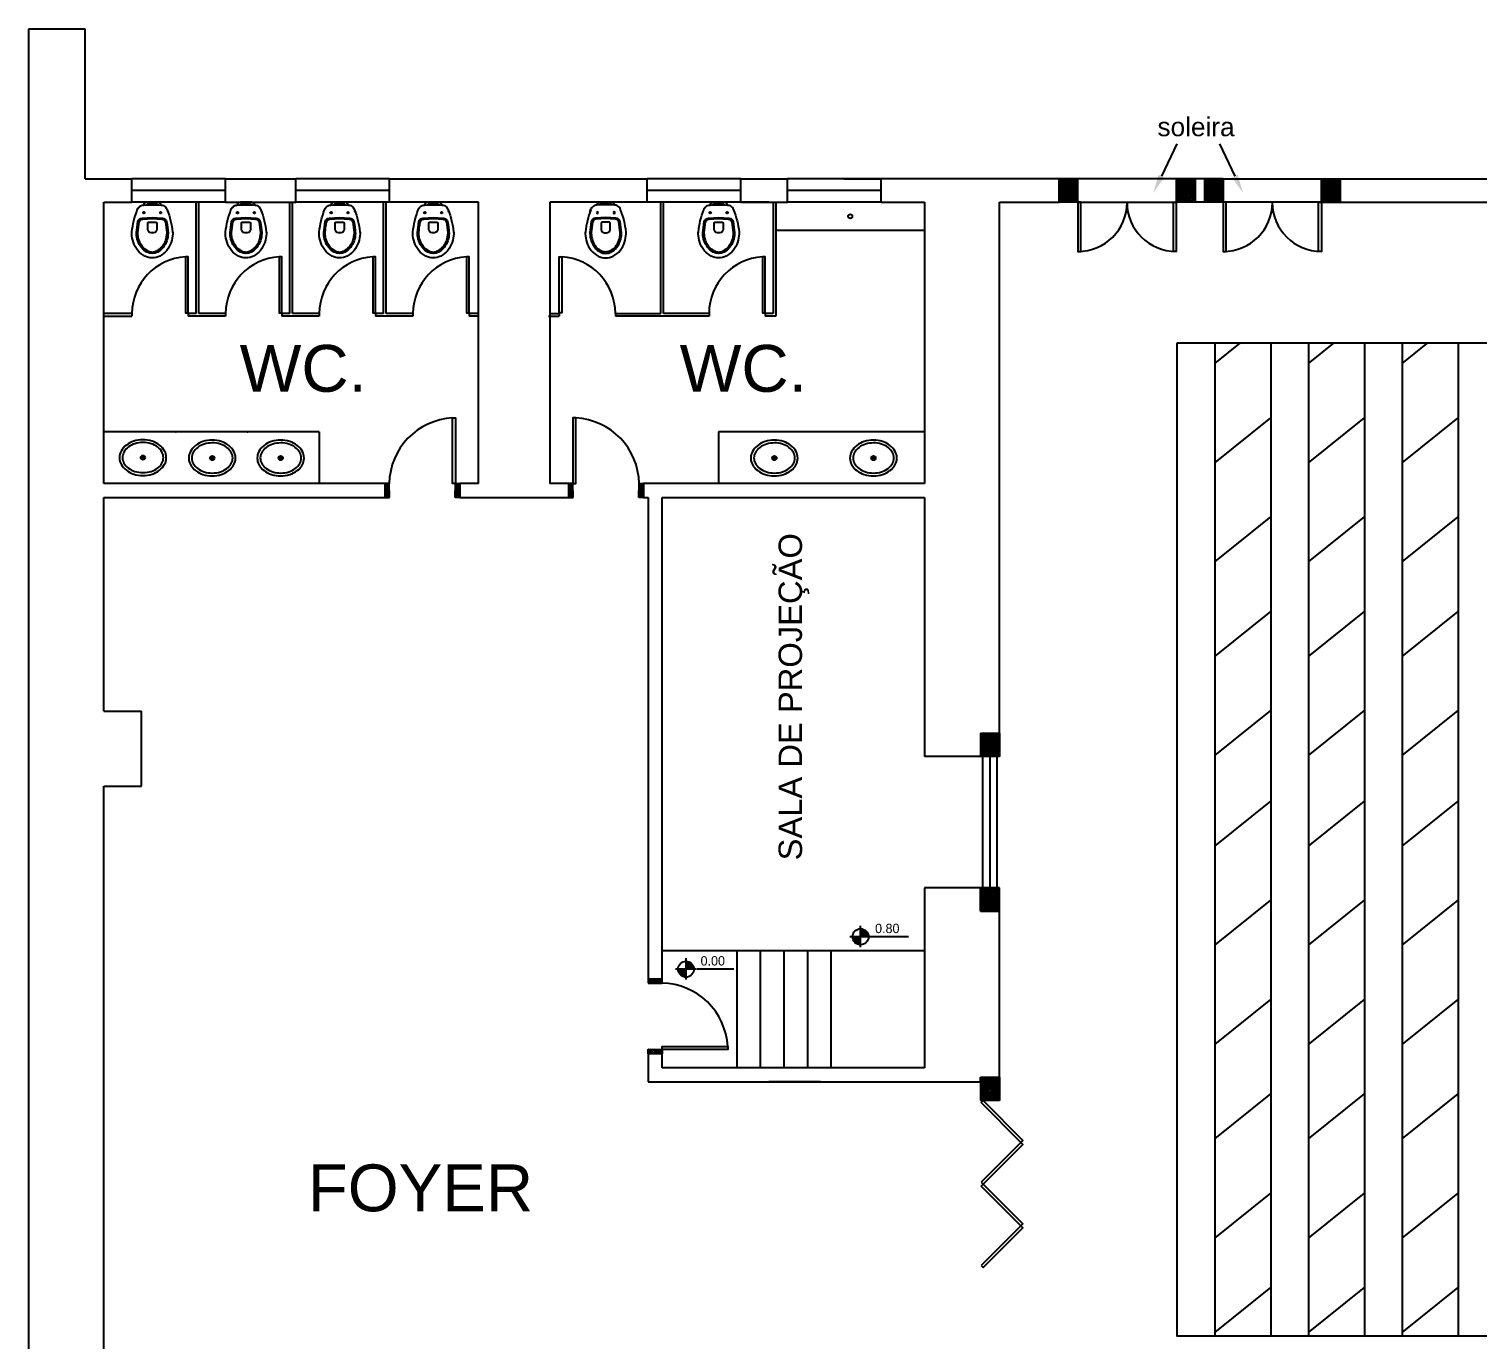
# Model space of a CAD drawing. Extents: x 346 to 515, y 162 to 297.
# Drawn here: x 414.89 to 430.35, y 274.98 to 288.96 of the extents above; entities that cross this region are included whole.
import ezdxf

# ---------------------------------------------------------------- set-up
doc = ezdxf.new("R2010")
doc.units = 0
doc.header["$LTSCALE"] = 35
for name, color, linetype in [('JANELAS', 5, 'CONTINUOUS'), ('L_DECA', 7, 'CONTINUOUS'), ('LPISO', 234, 'CONTINUOUS'), ('MADEIRA', 244, 'CONTINUOUS'), ('PAREDECORTE', 7, 'CONTINUOUS'), ('TEXTO', 2, 'CONTINUOUS')]:
    doc.layers.add(name, color=color, linetype=linetype)
doc.styles.add('ARIAL', font='arial.ttf')

# ---------------------------------------------------------------- blocks, each defined once
blk = doc.blocks.new('CUB01')
at = {"layer": 'L_DECA'}
blk.add_lwpolyline([(-24.5, -18.7, 0.124977), (-22.8, -25.6, 0.105809), (-17.3, -31.9, 0.086634), (-9.6, -35.9, 0.076682), (0, -37.4, 0.076682), (9.6, -35.9, 0.086634), (17.3, -31.9, 0.105809), (22.8, -25.6, 0.124977), (24.5, -18.7, 0.124977), (22.8, -11.8, 0.105809), (17.3, -5.5, 0.086634), (9.6, -1.5, 0.076682), (0, 0, 0.076682), (-9.6, -1.5, 0.086634), (-17.3, -5.5, 0.105809), (-22.8, -11.8, 0.124977)], format="xyb", close=True, dxfattribs=at)
at = {"layer": 'L_DECA', "color": 1}
blk.add_lwpolyline([(0.1, -2.9, 0.074123), (-8.3, -4.1, 0.084852), (-15, -7.5, 0.106323), (-19.8, -12.9, 0.128843), (-21.3, -18.6, 0.128843), (-19.8, -24.4, 0.106323), (-15, -29.8, 0.084852), (-8.3, -33.1, 0.074123), (0.1, -34.4, 0.074123), (8.6, -33.1, 0.084852), (15.3, -29.8, 0.106323), (20, -24.4, 0.128843), (21.5, -18.6, 0.128843), (20, -12.9, 0.106323), (15.3, -7.5, 0.084852), (8.6, -4.1, 0.074123)], format="xyb", close=True, dxfattribs=at)
for radius in [2.25, 1.06]:
    blk.add_circle((0.1, -18.7), radius, dxfattribs=at)
blk = doc.blocks.new('VIL07')
at = {"layer": 'L_DECA'}
blk.add_line((4.9, -5), (-4.9, -5), dxfattribs=at)
at = {"layer": 'L_DECA', "color": 1}
blk.add_line((3.5, -6.4), (-3.5, -6.4), dxfattribs=at)
at = {"layer": 'L_DECA'}
blk.add_lwpolyline([(13.3, -11.6, -0.064022), (18.1, -31.4, -0.039411), (18.2, -33, -0.067759), (16.8, -40.6, -0.088609), (12.9, -47.8, -0.105087), (6.7, -52.8, -0.120693), (0, -54.5, -0.120693), (-6.7, -52.8, -0.105087), (-12.9, -47.8, -0.088609), (-16.8, -40.6, -0.067759), (-18.2, -33, -0.039411), (-18.1, -31.4, -0.063784), (-13.3, -11.6, -0.009913), (-13.3, -11.5, -0.0153), (-12.8, -10.4, -0.095618), (-11.8, -9.2, -0.162567), (-7.8, -7.4, -0.015515), (0, -7.2, -0.015515), (7.8, -7.4, -0.162567), (11.8, -9.2, -0.162567)], format="xyb", dxfattribs=at)
at = {"layer": 'L_DECA', "color": 1}
for points in [[(0, -18.6), (9.1, -19, -0.340362), (12.8, -22.2, -0.020417), (14, -31.8, -0.039411), (14.1, -32.8, -0.067759), (12.9, -39.3, -0.088609), (9.7, -45.2, -0.105087), (4.8, -49.2, -0.120693), (0, -50.4, -0.120693), (-4.8, -49.2, -0.105087), (-9.7, -45.2, -0.088609), (-12.9, -39.3, -0.067759), (-14.1, -32.8, -0.039411), (-14, -31.8, -0.020417), (-12.8, -22.2, -0.340362), (-9.1, -19), (0, -18.6)], [(-8.7, -44.5, 0.105087), (-4.3, -48.1, -0.105087), (-8.7, -44.5, -0.088609), (-11.7, -38.9, -0.067759), (-12.9, -32.7, -0.039411), (-12.9, -32, -0.019422), (-11.7, -22.7, -0.035879), (-11.6, -22.4, -0.237795), (-9, -20, -0.059779), (-8.5, -19.9), (0, -19.5), (8.5, -19.9, -0.059779), (9, -20, -0.237795), (11.6, -22.4, -0.035879), (11.7, -22.7, -0.019422), (12.9, -32, -0.039411), (12.9, -32.7, -0.067759), (11.7, -38.9, -0.088609), (8.7, -44.5, -0.105087), (4.3, -48.1, 0.105087), (8.7, -44.5)]]:
    blk.add_lwpolyline(points, format="xyb", dxfattribs=at)
blk.add_lwpolyline([(4, -23.4), (4, -29.2, -0.414214), (1, -32.2), (0, -32.2), (-1, -32.2, -0.414214), (-4, -29.2), (-4, -23.4, -0.399656), (-3.4, -22.8), (0, -22.6), (3.4, -22.8, -0.399656)], format="xyb", close=True, dxfattribs=at)
for centre in [(-7.5, -14.2), (7.5, -14.2)]:
    blk.add_circle(centre, 0.75, dxfattribs=at)
at = {"layer": 'L_DECA'}
for centre, radius, start, end in [((-4.9, -8), 3, 90, 169.4161), ((4.9, -8), 3, 10.5839, 90), ((9.2, -12.2), 4, 26.6883, 48.536), ((-5.1, -19.4), 20, 17.664, 26.6883)]:
    blk.add_arc(centre, radius, start, end, dxfattribs=at)
at = {"layer": 'L_DECA', "color": 1}
for centre, radius, start, end in [((-3.2, -9.4), 3, 94.9648, 136.3109), ((3.2, -9.4), 3, 43.6891, 85.0352), ((0, -39.9), 9.29, 242.4723, 270), ((0, -39.9), 9.29, 270, 297.5277)]:
    blk.add_arc(centre, radius, start, end, dxfattribs=at)

msp = doc.modelspace()

# ---------------------------------------------------------------- hatches: boundary and pattern name
at = {"layer": 'JANELAS'}
h = msp.add_hatch(color=256, dxfattribs=at)
h.paths.add_polyline_path([(423.7659, 279.27876), (423.85104, 279.27876, 0.40018457), (423.7659, 279.3599)])
h.paths.add_polyline_path([(423.7659, 279.18941), (423.7659, 279.27876), (423.68075, 279.27876, 0.01203419), (423.68066, 279.27466, 0.41421356)])
h = msp.add_hatch(color=256, dxfattribs=at)
h.paths.add_polyline_path([(421.90247, 278.93288), (421.98761, 278.93288, 0.40018457), (421.90247, 279.01402)])
h.paths.add_polyline_path([(421.90247, 278.84354), (421.90247, 278.93288), (421.81733, 278.93288, 0.01203419), (421.81723, 278.92878, 0.41421356)])

# ---------------------------------------------------------------- linework, layer by layer
for p, q in [((427.14267, 287.73878), (426.97741, 287.39254)), ((427.59816, 287.73878), (427.76342, 287.39254)), ((416.98714, 287.36324), (415.98714, 287.36324)), ((418.73714, 287.36324), (417.73714, 287.36324)), ((422.48714, 287.36324), (421.48714, 287.36324)), ((423.98714, 287.36324), (422.98714, 287.36324)), ((423.58714, 287.36324), (423.98714, 287.36324)), ((416.98714, 287.23824), (415.98714, 287.23824)), ((416.98714, 287.11324), (415.98714, 287.11324)), ((418.73714, 287.23824), (417.73714, 287.23824)), ((418.73714, 287.11324), (417.73714, 287.11324)), ((422.48714, 287.23824), (421.48714, 287.23824)), ((422.48714, 287.11324), (421.48714, 287.11324)), ((423.98714, 287.23824), (422.98714, 287.23824)), ((423.98714, 287.11324), (422.98714, 287.11324)), ((424.44814, 286.81324), (422.86314, 286.81324)), ((427.54817, 285.6133), (427.54817, 275.0133)), ((427.54817, 285.39334), (427.82285, 285.6133)), ((428.14817, 285.6133), (428.14817, 275.0133)), ((428.54817, 285.6133), (428.54817, 275.0133)), ((428.54817, 285.39334), (428.82285, 285.6133)), ((429.14817, 285.6133), (429.14817, 275.0133)), ((429.54817, 285.6133), (429.54817, 275.0133)), ((429.54817, 285.39334), (429.82285, 285.6133)), ((430.14817, 285.6133), (430.14817, 275.0133)), ((427.54817, 284.33431), (428.14817, 284.81478)), ((428.54817, 284.33431), (429.14817, 284.81478)), ((429.54817, 284.33431), (430.14817, 284.81478)), ((417.98714, 284.6623), (415.68714, 284.6623)), ((417.98714, 284.6623), (417.98714, 284.1123)), ((424.44814, 284.6623), (422.24814, 284.6623)), ((422.24814, 284.6623), (422.24814, 284.1123)), ((427.54817, 283.27528), (428.14817, 283.75575)), ((428.54817, 283.27528), (429.14817, 283.75575)), ((429.54817, 283.27528), (430.14817, 283.75575)), ((427.54817, 282.26749), (428.14817, 282.74796)), ((428.54817, 282.26749), (429.14817, 282.74796)), ((429.54817, 282.26749), (430.14817, 282.74796)), ((427.54817, 281.20846), (428.14817, 281.68893)), ((428.54817, 281.20846), (429.14817, 281.68893)), ((429.54817, 281.20846), (430.14817, 281.68893)), ((425.07314, 279.79827), (425.07314, 281.19827)), ((425.14814, 279.79827), (425.14814, 281.19827)), ((425.22314, 279.79827), (425.22314, 281.19827)), ((427.54817, 280.24264), (428.14817, 280.72311)), ((428.54817, 280.24264), (429.14817, 280.72311)), ((429.54817, 280.24264), (430.14817, 280.72311)), ((427.54817, 279.18361), (428.14817, 279.66408)), ((428.54817, 279.18361), (429.14817, 279.66408)), ((429.54817, 279.18361), (430.14817, 279.66408)), ((423.7659, 279.16537), (423.7659, 279.39215)), ((423.65251, 279.27876), (423.87928, 279.27876)), ((423.88357, 279.27876), (424.27739, 279.27876)), ((421.78908, 278.93288), (422.01586, 278.93288)), ((421.90247, 278.8195), (421.90247, 279.04627)), ((422.02014, 278.93288), (422.41396, 278.93288)), ((427.54817, 278.12458), (428.14817, 278.60505)), ((428.54817, 278.12458), (429.14817, 278.60505)), ((429.54817, 278.12458), (430.14817, 278.60505)), ((427.54817, 277.11679), (428.14817, 277.59726)), ((428.54817, 277.11679), (429.14817, 277.59726)), ((429.54817, 277.11679), (430.14817, 277.59726)), ((427.54817, 276.05776), (428.14817, 276.53823)), ((428.54817, 276.05776), (429.14817, 276.53823)), ((429.54817, 276.05776), (430.14817, 276.53823)), ((427.54817, 275.04997), (428.14817, 275.53045)), ((428.54817, 275.04997), (429.14817, 275.53045)), ((429.54817, 275.04997), (430.14817, 275.53045))]:
    msp.add_line(p, q, dxfattribs=at)
for points in [[(426.08714, 287.1133), (426.08714, 286.5883), (426.11714, 286.5883), (426.11714, 287.1133)], [(427.13583, 287.1133), (427.13583, 286.5883), (427.10583, 286.5883), (427.10583, 287.1133)], [(427.63844, 287.1133), (427.63844, 286.5883), (427.66844, 286.5883), (427.66844, 287.1133)], [(428.68714, 287.1133), (428.68714, 286.5883), (428.65714, 286.5883), (428.65714, 287.1133)], [(427.14817, 285.6133), (439.54817, 285.6133), (439.54817, 275.0133), (427.14817, 275.0133)], [(425.05457, 277.50498), (425.07579, 277.52619), (425.50005, 277.10193), (425.47884, 277.08072)], [(425.05457, 276.65645), (425.07579, 276.63524), (425.50005, 277.0595), (425.47884, 277.08072)], [(425.05457, 276.61403), (425.07579, 276.63524), (425.50005, 276.21097), (425.47884, 276.18976)], [(425.05457, 275.7655), (425.07579, 275.74428), (425.50005, 276.16855), (425.47884, 276.18976)]]:
    msp.add_lwpolyline(points, close=True, dxfattribs=at)
for points in [[(419.44053, 284.11226), (419.41053, 284.11226), (419.41053, 284.81226), (419.44053, 284.81226), (419.44053, 284.11226)], [(420.69474, 284.11226), (420.72474, 284.11226), (420.72474, 284.81226), (420.69474, 284.81226), (420.69474, 284.11226)], [(421.6481, 278.0728), (421.6481, 278.1028), (422.3481, 278.1028), (422.3481, 278.0728), (421.6481, 278.0728)]]:
    msp.add_lwpolyline(points, dxfattribs=at)
for centre, radius in [((423.65564, 286.96324), 0.02237), ((423.7659, 279.27466), 0.08524), ((421.90247, 278.92878), 0.08524)]:
    msp.add_circle(centre, radius, dxfattribs=at)
for centre, radius, start, end in [((426.08714, 287.1133), 0.525, 270, 0), ((427.13583, 287.1133), 0.525, 180, 270), ((427.63844, 287.1133), 0.525, 270, 0), ((428.68714, 287.1133), 0.525, 180, 270), ((419.44604, 284.10013), 0.71238, 92.911744, 179.081575), ((420.68923, 284.10013), 0.71238, 0.918425, 87.088256), ((421.63596, 278.06729), 0.71238, 2.911744, 89.081575)]:
    msp.add_arc(centre, radius, start, end, dxfattribs=at)
for points in [[(427.0075, 287.37818), (426.94733, 287.4069), (426.89127, 287.21205)], [(427.73333, 287.37818), (427.7935, 287.4069), (427.84957, 287.21205)]]:
    msp.add_solid(points, dxfattribs=at)
at = {"layer": 'LPISO'}
for p, q in [((426.08714, 287.3633), (425.88714, 287.3633)), ((425.88714, 287.18269), (426.06775, 287.3633)), ((425.88714, 287.20514), (426.0453, 287.3633)), ((425.88714, 287.22759), (426.02285, 287.3633)), ((425.88714, 287.25004), (426.0004, 287.3633)), ((425.88714, 287.27249), (425.97795, 287.3633)), ((425.88714, 287.29494), (425.9555, 287.3633)), ((425.88714, 287.31739), (425.93304, 287.3633)), ((425.88714, 287.33984), (425.91059, 287.3633)), ((425.88714, 287.16024), (426.08714, 287.36024)), ((425.88714, 287.13779), (426.08714, 287.33779)), ((425.88714, 287.11534), (426.08714, 287.31534)), ((425.90755, 287.1133), (426.08714, 287.29289)), ((425.93, 287.1133), (426.08714, 287.27044)), ((427.13714, 287.3633), (426.08714, 287.3633)), ((426.08714, 287.1133), (426.08714, 287.3633)), ((427.13714, 287.35506), (427.14538, 287.3633)), ((427.13714, 287.33261), (427.16783, 287.3633)), ((427.13714, 287.31016), (427.19028, 287.3633)), ((427.13714, 287.28771), (427.21273, 287.3633)), ((427.13714, 287.26526), (427.23518, 287.3633)), ((427.13714, 287.2428), (427.25763, 287.3633)), ((427.13714, 287.22035), (427.28008, 287.3633)), ((427.13714, 287.1979), (427.30253, 287.3633)), ((427.13714, 287.17545), (427.32498, 287.3633)), ((427.33714, 287.3633), (427.13714, 287.3633)), ((427.13714, 287.3633), (427.13714, 287.1133)), ((427.13714, 287.153), (427.33714, 287.353)), ((427.13714, 287.13055), (427.33714, 287.33055)), ((427.14234, 287.1133), (427.33714, 287.3081)), ((427.16479, 287.1133), (427.33714, 287.28565)), ((427.33714, 287.3633), (427.33714, 287.1133)), ((427.43714, 287.3633), (427.33714, 287.3633)), ((427.43714, 287.3632), (427.43724, 287.3633)), ((427.43714, 287.34075), (427.45969, 287.3633)), ((427.43714, 287.3183), (427.48214, 287.3633)), ((427.43714, 287.29585), (427.50459, 287.3633)), ((427.43714, 287.2734), (427.52704, 287.3633)), ((427.43714, 287.25095), (427.54949, 287.3633)), ((427.43714, 287.2285), (427.57194, 287.3633)), ((427.43714, 287.20605), (427.59439, 287.3633)), ((427.43714, 287.18359), (427.61684, 287.3633)), ((427.43714, 287.3633), (427.43714, 287.1133)), ((427.43714, 287.16114), (427.63714, 287.36114)), ((427.43714, 287.13869), (427.63714, 287.33869)), ((427.43714, 287.11624), (427.63714, 287.31624)), ((427.63714, 287.3633), (427.43724, 287.3633)), ((427.45665, 287.1133), (427.63714, 287.29379)), ((427.4791, 287.1133), (427.63714, 287.27134)), ((427.63714, 287.3633), (428.68714, 287.3633)), ((427.63714, 287.3633), (427.63714, 287.1133)), ((428.68714, 287.1133), (428.68714, 287.3633)), ((428.68714, 287.3633), (428.88714, 287.3633)), ((428.88714, 287.16024), (428.68714, 287.36024)), ((428.88714, 287.13779), (428.68714, 287.33779)), ((428.88714, 287.11534), (428.68714, 287.31534)), ((428.86672, 287.1133), (428.68714, 287.29289)), ((428.84427, 287.1133), (428.68714, 287.27044)), ((428.88714, 287.18269), (428.70652, 287.3633)), ((428.88714, 287.20514), (428.72898, 287.3633)), ((428.88714, 287.22759), (428.75143, 287.3633)), ((428.88714, 287.25004), (428.77388, 287.3633)), ((428.88714, 287.27249), (428.79633, 287.3633)), ((428.88714, 287.29494), (428.81878, 287.3633)), ((428.88714, 287.31739), (428.84123, 287.3633)), ((428.88714, 287.33984), (428.86368, 287.3633)), ((426.08714, 287.1133), (425.88714, 287.1133)), ((425.95245, 287.1133), (426.08714, 287.24798)), ((425.9749, 287.1133), (426.08714, 287.22553)), ((425.99735, 287.1133), (426.08714, 287.20308)), ((426.0198, 287.1133), (426.08714, 287.18063)), ((426.04226, 287.1133), (426.08714, 287.15818)), ((426.06471, 287.1133), (426.08714, 287.13573)), ((426.08714, 287.1133), (427.13583, 287.1133)), ((427.63714, 287.1133), (427.13714, 287.1133)), ((427.18724, 287.1133), (427.33714, 287.2632)), ((427.20969, 287.1133), (427.33714, 287.24075)), ((427.23214, 287.1133), (427.33714, 287.2183)), ((427.25459, 287.1133), (427.33714, 287.19585)), ((427.27704, 287.1133), (427.33714, 287.1734)), ((427.29949, 287.1133), (427.33714, 287.15095)), ((427.32194, 287.1133), (427.33714, 287.1285)), ((427.50155, 287.1133), (427.63714, 287.24889)), ((427.524, 287.1133), (427.63714, 287.22644)), ((427.54645, 287.1133), (427.63714, 287.20399)), ((427.5689, 287.1133), (427.63714, 287.18154)), ((427.59135, 287.1133), (427.63714, 287.15909)), ((427.6138, 287.1133), (427.63714, 287.13664)), ((427.63625, 287.1133), (427.63714, 287.11419)), ((428.68714, 287.1133), (427.63844, 287.1133)), ((428.82182, 287.1133), (428.68714, 287.24798)), ((428.79937, 287.1133), (428.68714, 287.22553)), ((428.77692, 287.1133), (428.68714, 287.20308)), ((428.75447, 287.1133), (428.68714, 287.18063)), ((428.73202, 287.1133), (428.68714, 287.15818)), ((428.70957, 287.1133), (428.68714, 287.13573)), ((428.68714, 287.1133), (428.88714, 287.1133)), ((418.73374, 284.11226), (418.68714, 284.1123)), ((418.68714, 284.09848), (418.73427, 284.05217)), ((418.68714, 284.07622), (418.73447, 284.02972)), ((418.68714, 284.05397), (418.73467, 284.00727)), ((418.68714, 284.03171), (418.73487, 283.98482)), ((418.6961, 284.11193), (418.73407, 284.07462)), ((418.71855, 284.11213), (418.73388, 284.09707)), ((418.73507, 283.96227), (418.73374, 284.11226)), ((419.43921, 283.96227), (419.44053, 284.11226)), ((419.48714, 284.03171), (419.43941, 283.98482)), ((419.48714, 284.05397), (419.4396, 284.00727)), ((419.48714, 284.07622), (419.4398, 284.02972)), ((419.48714, 284.09848), (419.44, 284.05217)), ((419.47818, 284.11193), (419.4402, 284.07462)), ((419.45573, 284.11213), (419.4404, 284.09707)), ((419.44053, 284.11226), (419.48714, 284.1123)), ((420.69474, 284.11226), (420.64814, 284.1123)), ((420.64814, 284.09848), (420.69527, 284.05217)), ((420.64814, 284.07622), (420.69547, 284.02972)), ((420.64814, 284.05397), (420.69567, 284.00727)), ((420.64814, 284.03171), (420.69587, 283.98482)), ((420.6571, 284.11193), (420.69507, 284.07462)), ((420.67955, 284.11213), (420.69488, 284.09707)), ((420.69607, 283.96227), (420.69474, 284.11226)), ((421.40021, 283.96227), (421.40153, 284.11226)), ((421.44814, 284.03171), (421.40041, 283.98482)), ((421.44814, 284.05397), (421.4006, 284.00727)), ((421.44814, 284.07622), (421.4008, 284.02972)), ((421.44814, 284.09848), (421.401, 284.05217)), ((421.43918, 284.11193), (421.4012, 284.07462)), ((421.41673, 284.11213), (421.4014, 284.09707)), ((421.40153, 284.11226), (421.44814, 284.1123)), ((418.68714, 284.00946), (418.73507, 283.96237)), ((418.68714, 283.9872), (418.71272, 283.96207)), ((418.68714, 283.96524), (418.69013, 283.9623)), ((418.68714, 283.9623), (418.73507, 283.96227)), ((419.48714, 284.00946), (419.43921, 283.96237)), ((419.48714, 283.9623), (419.43921, 283.96227)), ((419.48714, 283.9872), (419.46156, 283.96207)), ((419.48714, 283.96524), (419.48414, 283.9623)), ((420.64814, 284.00946), (420.69607, 283.96237)), ((420.64814, 283.9872), (420.67372, 283.96207)), ((420.64814, 283.96524), (420.65113, 283.9623)), ((420.64814, 283.9623), (420.69607, 283.96227)), ((421.44814, 284.00946), (421.40021, 283.96237)), ((421.44814, 283.9623), (421.40021, 283.96227)), ((421.44814, 283.9872), (421.42256, 283.96207)), ((421.44814, 283.96524), (421.44514, 283.9623)), ((425.04814, 281.41758), (425.07883, 281.44827)), ((425.04814, 281.44003), (425.05638, 281.44827)), ((425.04814, 281.30532), (425.19108, 281.44827)), ((425.04814, 281.32777), (425.16863, 281.44827)), ((425.04814, 281.35022), (425.14618, 281.44827)), ((425.04814, 281.37267), (425.12373, 281.44827)), ((425.04814, 281.28287), (425.21353, 281.44827)), ((425.04814, 281.26042), (425.23598, 281.44827)), ((425.04814, 281.39513), (425.10128, 281.44827)), ((425.04814, 281.23797), (425.24814, 281.43797)), ((425.04814, 281.21552), (425.24814, 281.41552)), ((425.05334, 281.19827), (425.24814, 281.39307)), ((425.24814, 281.44827), (425.24814, 281.19827)), ((425.07579, 281.19827), (425.24814, 281.37062)), ((425.09824, 281.19827), (425.24814, 281.34817)), ((425.12069, 281.19827), (425.24814, 281.32572)), ((425.14314, 281.19827), (425.24814, 281.30327)), ((425.16559, 281.19827), (425.24814, 281.28082)), ((425.18804, 281.19827), (425.24814, 281.25837)), ((425.24814, 281.19827), (425.04814, 281.19827)), ((425.21049, 281.19827), (425.24814, 281.23591)), ((425.23294, 281.19827), (425.24814, 281.21346)), ((425.24814, 279.79827), (425.04814, 279.79827)), ((425.04814, 279.78102), (425.24814, 279.58102)), ((425.04814, 279.75857), (425.24814, 279.55857)), ((425.04814, 279.73612), (425.23598, 279.54827)), ((425.04814, 279.71367), (425.21353, 279.54827)), ((425.04814, 279.69122), (425.19108, 279.54827)), ((425.05334, 279.79827), (425.24814, 279.60347)), ((425.07579, 279.79827), (425.24814, 279.62592)), ((425.09824, 279.79827), (425.24814, 279.64837)), ((425.12069, 279.79827), (425.24814, 279.67082)), ((425.14314, 279.79827), (425.24814, 279.69327)), ((425.16559, 279.79827), (425.24814, 279.71572)), ((425.18804, 279.79827), (425.24814, 279.73817)), ((425.21049, 279.79827), (425.24814, 279.76062)), ((425.23294, 279.79827), (425.24814, 279.78307)), ((425.24814, 279.54827), (425.24814, 279.79827)), ((425.04814, 279.66876), (425.16863, 279.54827)), ((425.04814, 279.64631), (425.14618, 279.54827)), ((425.04814, 279.62386), (425.12373, 279.54827)), ((425.04814, 279.60141), (425.10128, 279.54827)), ((425.04814, 279.57896), (425.07883, 279.54827)), ((425.04814, 279.55651), (425.05638, 279.54827)), ((421.52304, 278.82619), (421.49791, 278.80061)), ((421.49814, 278.82619), (421.4981, 278.77826)), ((421.4981, 278.77826), (421.6481, 278.77959)), ((421.54529, 278.82619), (421.4982, 278.77826)), ((421.56755, 278.82619), (421.52065, 278.77846)), ((421.5898, 278.82619), (421.5431, 278.77866)), ((421.61206, 278.82619), (421.56555, 278.77886)), ((421.63431, 278.82619), (421.588, 278.77906)), ((421.64777, 278.81723), (421.61045, 278.77925)), ((421.64796, 278.79478), (421.6329, 278.77945)), ((421.6481, 278.77959), (421.64814, 278.82619)), ((421.52304, 278.02619), (421.49791, 278.05177)), ((421.4981, 278.07412), (421.6481, 278.0728)), ((421.49814, 278.02619), (421.4981, 278.07412)), ((421.54529, 278.02619), (421.4982, 278.07412)), ((421.56755, 278.02619), (421.52065, 278.07392)), ((421.5898, 278.02619), (421.5431, 278.07373)), ((421.61206, 278.02619), (421.56555, 278.07353)), ((421.63431, 278.02619), (421.588, 278.07333)), ((421.64777, 278.03515), (421.61045, 278.07313)), ((421.64796, 278.0576), (421.6329, 278.07293)), ((421.6481, 278.0728), (421.64814, 278.02619)), ((425.04814, 277.63325), (425.19108, 277.77619)), ((425.04814, 277.6557), (425.16863, 277.77619)), ((425.04814, 277.67815), (425.14618, 277.77619)), ((425.04814, 277.7006), (425.12373, 277.77619)), ((425.04814, 277.7455), (425.07883, 277.77619)), ((425.04814, 277.76795), (425.05638, 277.77619)), ((425.04814, 277.6108), (425.21353, 277.77619)), ((425.04814, 277.58835), (425.23598, 277.77619)), ((425.04814, 277.72305), (425.10128, 277.77619)), ((425.04814, 277.56589), (425.24814, 277.76589)), ((425.04814, 277.54344), (425.24814, 277.74344)), ((425.04814, 277.72619), (425.04814, 277.52619)), ((425.05334, 277.52619), (425.24814, 277.72099)), ((425.07579, 277.52619), (425.24814, 277.69854)), ((425.24814, 277.77619), (425.24814, 277.52619)), ((425.24814, 277.52619), (425.04814, 277.52619)), ((425.09824, 277.52619), (425.24814, 277.67609)), ((425.12069, 277.52619), (425.24814, 277.65364)), ((425.14314, 277.52619), (425.24814, 277.63119)), ((425.16559, 277.52619), (425.24814, 277.60874)), ((425.18804, 277.52619), (425.24814, 277.58629)), ((425.21049, 277.52619), (425.24814, 277.56384)), ((425.23294, 277.52619), (425.24814, 277.54139))]:
    msp.add_line(p, q, dxfattribs=at)
at = {"layer": 'MADEIRA'}
for p, q in [((416.67214, 285.92824), (416.67214, 287.11324)), ((416.70214, 285.92824), (416.70214, 287.11324)), ((417.67214, 285.92824), (417.67214, 287.11324)), ((417.70214, 285.92824), (417.70214, 287.11324)), ((418.67214, 285.92824), (418.67214, 287.11324)), ((418.70214, 285.92824), (418.70214, 287.11324)), ((421.63314, 285.92824), (421.63314, 287.11324)), ((421.66314, 285.92824), (421.66314, 287.11324)), ((422.83314, 287.1133), (422.83314, 285.92824)), ((422.86314, 287.1133), (422.86314, 285.89824)), ((415.98714, 285.92824), (415.68714, 285.92824)), ((415.68714, 285.89824), (415.98714, 285.89824)), ((415.98714, 285.92824), (415.98714, 285.89824)), ((415.98714, 285.89824), (415.98714, 285.89824)), ((416.58714, 285.92824), (416.58714, 285.89824)), ((416.67214, 285.92824), (416.58714, 285.92824)), ((416.98714, 285.89824), (416.58714, 285.89824)), ((416.98714, 285.92824), (416.70214, 285.92824)), ((416.98714, 285.92824), (416.98714, 285.89824)), ((416.98714, 285.89824), (416.98714, 285.89824)), ((417.67214, 285.92824), (417.58714, 285.92824)), ((417.58714, 285.92824), (417.58714, 285.89824)), ((417.98714, 285.89824), (417.58714, 285.89824)), ((417.98714, 285.92824), (417.70214, 285.92824)), ((417.98714, 285.92824), (417.98714, 285.89824)), ((417.98714, 285.89824), (417.98714, 285.89824)), ((418.67214, 285.92824), (418.58714, 285.92824)), ((418.58714, 285.92824), (418.58714, 285.89824)), ((418.98714, 285.89824), (418.58714, 285.89824)), ((418.98714, 285.92824), (418.70214, 285.92824)), ((418.98714, 285.92824), (418.98714, 285.89824)), ((418.98714, 285.89824), (418.98714, 285.89824)), ((419.58714, 285.92824), (419.58714, 285.89824)), ((419.68714, 285.92824), (419.58714, 285.92824)), ((419.68714, 285.89824), (419.58714, 285.89824)), ((420.43314, 285.89824), (420.54814, 285.89824)), ((420.46314, 285.92824), (420.54814, 285.92824)), ((420.54814, 285.92824), (420.54814, 285.89824)), ((421.14814, 285.92824), (421.63314, 285.92824)), ((421.14814, 285.92824), (421.14814, 285.89824)), ((422.14814, 285.89824), (421.14814, 285.89824)), ((421.14814, 285.89824), (421.14814, 285.89824)), ((422.14814, 285.92824), (421.66314, 285.92824)), ((422.14814, 285.92824), (422.14814, 285.89824)), ((422.83314, 285.92824), (422.74814, 285.92824)), ((422.74814, 285.92824), (422.74814, 285.89824)), ((422.86314, 285.89824), (422.74814, 285.89824))]:
    msp.add_line(p, q, dxfattribs=at)
for points in [[(416.58714, 285.93206), (416.58714, 286.53206), (416.55714, 286.53206), (416.55714, 285.93206), (416.58714, 285.93206)], [(417.58714, 285.93206), (417.58714, 286.53206), (417.55714, 286.53206), (417.55714, 285.93206), (417.58714, 285.93206)], [(418.58714, 285.93206), (418.58714, 286.53206), (418.55714, 286.53206), (418.55714, 285.93206), (418.58714, 285.93206)], [(419.58714, 285.93206), (419.58714, 286.53206), (419.55714, 286.53206), (419.55714, 285.93206), (419.58714, 285.93206)], [(420.54814, 285.93206), (420.54814, 286.53206), (420.57814, 286.53206), (420.57814, 285.93206), (420.54814, 285.93206)], [(422.74814, 285.93206), (422.74814, 286.53206), (422.71814, 286.53206), (422.71814, 285.93206), (422.74814, 285.93206)]]:
    msp.add_lwpolyline(points, dxfattribs=at)
for centre, start, end in [((416.59573, 285.92468), 93.635551, 179.664977), ((417.59573, 285.92468), 93.635551, 179.664977), ((418.59573, 285.92468), 93.635551, 179.664977), ((419.59573, 285.92468), 93.635551, 179.664977), ((420.53955, 285.92468), 0.335023, 86.364449), ((422.75673, 285.92468), 93.635551, 179.664977)]:
    msp.add_arc(centre, 0.6086, start, end, dxfattribs=at)
for p in [(416.4538, 284.6623), (417.22047, 284.6623)]:
    msp.add_point(p, dxfattribs=at)
at = {"layer": 'PAREDECORTE'}
for p, q in [((414.88714, 273.28324), (414.88714, 288.96324)), ((414.88714, 288.96324), (415.48714, 288.96324)), ((415.48714, 287.36324), (415.48714, 288.96324)), ((415.48714, 287.36324), (415.98714, 287.36324)), ((415.98714, 287.11324), (415.98714, 287.36324)), ((416.98714, 287.11324), (416.98714, 287.36324)), ((416.98714, 287.36324), (417.73714, 287.36324)), ((417.73714, 287.11324), (417.73714, 287.36324)), ((418.73714, 287.36324), (421.48714, 287.36324)), ((418.73714, 287.11324), (418.73714, 287.36324)), ((421.48714, 287.11324), (421.48714, 287.36324)), ((422.48714, 287.11324), (422.48714, 287.36324)), ((422.48714, 287.36324), (422.98714, 287.36324)), ((422.98714, 287.11324), (422.98714, 287.36324)), ((425.24814, 287.3633), (423.98714, 287.36324)), ((423.98714, 287.11324), (423.98714, 287.36324)), ((423.98714, 287.11324), (423.98714, 287.36324)), ((425.88714, 287.3633), (425.24814, 287.3633)), ((425.88714, 287.1133), (425.88714, 287.3633)), ((428.88714, 287.3633), (445.74817, 287.3633)), ((428.88714, 287.1133), (428.88714, 287.3633)), ((428.88714, 287.36229), (428.88714, 287.1133)), ((415.68714, 287.11324), (415.98714, 287.11324)), ((415.68714, 284.1123), (415.68714, 287.11324)), ((416.98714, 287.11324), (417.73714, 287.11324)), ((419.68714, 287.11324), (418.73714, 287.11324)), ((419.68714, 284.1123), (419.68714, 287.11324)), ((420.44814, 287.1133), (420.44814, 284.1123)), ((421.48714, 287.11324), (420.44814, 287.11324)), ((422.48714, 287.11324), (422.98714, 287.11325)), ((422.78714, 287.11324), (422.48714, 287.11324)), ((423.98714, 287.11329), (424.44814, 287.1133)), ((424.44814, 287.1133), (424.44814, 284.1123)), ((425.24814, 287.1133), (425.88714, 287.1133)), ((425.24814, 281.44827), (425.24814, 287.1133)), ((428.88714, 287.1133), (445.74817, 287.1133)), ((418.68714, 284.1123), (415.68714, 284.1123)), ((418.68714, 284.1123), (418.68714, 283.9623)), ((419.68714, 284.1123), (419.48714, 284.1123)), ((419.48714, 284.1123), (419.48714, 283.9623)), ((420.64814, 284.1123), (420.44814, 284.1123)), ((420.64814, 284.1123), (420.64814, 283.9623)), ((424.44814, 284.1123), (421.44814, 284.1123)), ((421.44814, 284.1123), (421.44814, 283.9623)), ((415.68714, 281.68324), (415.68714, 283.9623)), ((415.68714, 283.9623), (418.68714, 283.9623)), ((419.48714, 283.9623), (420.64814, 283.9623)), ((421.44814, 283.9623), (421.49814, 283.9623)), ((421.49814, 283.9623), (421.49814, 278.82619)), ((421.64814, 278.82619), (421.64814, 283.9623)), ((421.64814, 283.9623), (424.44814, 283.9623)), ((424.44814, 283.9623), (424.44814, 281.19827)), ((415.68714, 281.68324), (416.08714, 281.68324)), ((416.08714, 280.88324), (416.08714, 281.68324)), ((425.04814, 281.44827), (425.04814, 281.19827)), ((425.04814, 281.44827), (425.24814, 281.44827)), ((425.04814, 281.19827), (424.44814, 281.19827)), ((415.68714, 273.88324), (415.68714, 280.88324)), ((415.68714, 280.88324), (416.08714, 280.88324)), ((424.44814, 279.79827), (424.44814, 277.87619)), ((425.04814, 279.79827), (424.44814, 279.79827)), ((425.04814, 279.54827), (425.04814, 279.79827)), ((425.04814, 279.54827), (425.24814, 279.54827)), ((425.24814, 277.77619), (425.24814, 279.54827)), ((424.44814, 279.12619), (421.64814, 279.12619)), ((422.44814, 277.87619), (422.44814, 279.12619)), ((422.69814, 277.87619), (422.69814, 279.12619)), ((422.94814, 279.12619), (422.94814, 277.87619)), ((423.19814, 279.12619), (423.19814, 277.87619)), ((423.44814, 279.12619), (423.44814, 277.87619)), ((421.49814, 278.82619), (421.64814, 278.82619)), ((421.64814, 278.02619), (421.49814, 278.02619)), ((421.49814, 278.02619), (421.49814, 277.72619)), ((421.64814, 277.87619), (421.64814, 278.02619)), ((424.44814, 277.87619), (421.64814, 277.87619)), ((421.49814, 277.72619), (424.44814, 277.72619)), ((423.33714, 277.72613), (422.78714, 277.72613)), ((424.44814, 277.72619), (425.04814, 277.72619)), ((425.04814, 277.72619), (425.04814, 277.77619)), ((425.04814, 277.77619), (425.24814, 277.77619))]:
    msp.add_line(p, q, dxfattribs=at)

# ---------------------------------------------------------------- block references
at = {"layer": 'JANELAS', "xscale": 0.0102, "yscale": 0.0102, "zscale": 0.0102}
for p in [(416.10345, 284.57906), (416.84315, 284.57476), (417.57434, 284.57476), (422.8451, 284.57476), (423.90308, 284.57476)]:
    msp.add_blockref('CUB01', p, dxfattribs=at)
at = {"layer": 'MADEIRA', "yscale": 0.012, "zscale": 0.012}
for p, xscale in [((416.20372, 287.17324), 0.012), ((417.20372, 287.17324), 0.012), ((418.20372, 287.17324), 0.012), ((419.20372, 287.17324), 0.012), ((421.04499, 287.17324), -0.012), ((422.25128, 287.17324), 0.012)]:
    msp.add_blockref('VIL07', p, dxfattribs=dict(at, xscale=xscale))

# ---------------------------------------------------------------- texts
at = {"layer": 'JANELAS'}
for s, p in [('0.80', (423.92124, 279.31384)), ('0.00', (422.05781, 278.96797))]:
    msp.add_text(s, height=0.1, dxfattribs=at).set_placement(p)
at = {"layer": 'TEXTO', "style": 'ARIAL'}
for s, p in [('WC.', (417.13654, 285.09097)), ('WC.', (421.83472, 285.09097)), ('FOYER', (417.86444, 276.34487))]:
    msp.add_text(s, height=0.5, dxfattribs=at).set_placement(p)
msp.add_text('SALA DE PROJEÇÃO', height=0.25, rotation=90, dxfattribs=at).set_placement((423.14104, 280.08959))
at = {"layer": 'TEXTO', "insert": (426.93653, 288.01865), "char_height": 0.2, "width": 0.9558238, "attachment_point": 1, "style": 'ARIAL'}
msp.add_mtext('soleira', dxfattribs=at)

doc.saveas('drawing.dxf')
